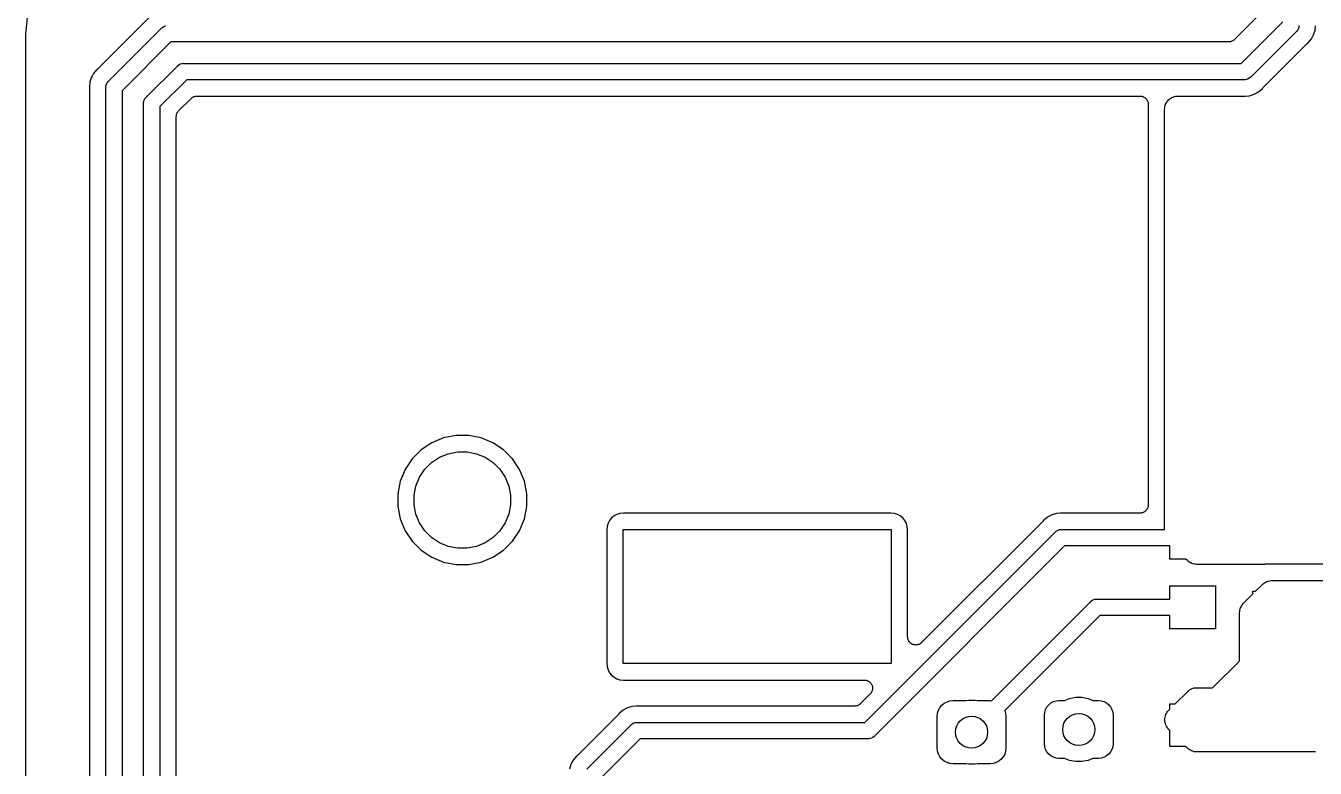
# Model space of a CAD drawing. Extents: x 0.48 to 2.43, y -7.79 to -4.85.
# Drawn here: x 0.4794 to 0.953, y -7.317 to -7.0443 of the extents above; entities that cross this region are included whole.
import ezdxf

# ---------------------------------------------------------------- set-up
doc = ezdxf.new("R2010")
doc.units = 0
doc.header["$MEASUREMENT"] = 0
doc.layers.add('BLACK', color=7, linetype='CONTINUOUS')

msp = doc.modelspace()

# ---------------------------------------------------------------- linework, layer by layer
at = {"layer": 'BLACK', "linetype": 'CONTINUOUS'}
for p, q in [((0.47944, -7.04744), (0.480046, -7.04125)), ((0.524716, -7.0413), (0.505864, -7.06015)), ((0.932183, -7.04056), (0.923485, -7.04926)), ((0.509794, -7.0647), (0.529271, -7.04523)), ((0.529271, -7.04523), (0.529364, -7.04511)), ((0.529364, -7.04511), (0.529821, -7.04474)), ((0.529821, -7.04474), (0.530342, -7.04446)), ((0.530342, -7.04446), (0.530908, -7.04429)), ((0.925828, -7.05812), (0.94104, -7.04291)), ((0.946057, -7.04637), (0.929296, -7.06314)), ((0.946171, -7.04628), (0.946057, -7.04637)), ((0.946546, -7.04582), (0.946171, -7.04628)), ((0.946825, -7.0453), (0.946546, -7.04582)), ((0.946996, -7.04474), (0.946825, -7.0453)), ((0.94704, -7.0443), (0.946996, -7.04474)), ((0.952395, -7.04761), (0.95291, -7.04591)), ((0.95291, -7.04591), (0.953064, -7.04435)), ((0.479425, -7.04769), (0.47944, -7.04757)), ((0.479425, -7.04773), (0.479425, -7.04769)), ((0.479425, -7.75565), (0.479425, -7.04773)), ((0.47944, -7.04757), (0.47944, -7.04744)), ((0.532739, -7.05024), (0.514811, -7.06817)), ((0.921113, -7.05024), (0.532739, -7.05024)), ((0.92126, -7.05026), (0.921113, -7.05024)), ((0.921407, -7.05024), (0.92126, -7.05026)), ((0.921848, -7.0502), (0.921407, -7.05024)), ((0.921407, -7.05024), (0.921407, -7.05024)), ((0.922413, -7.05003), (0.921848, -7.0502)), ((0.922935, -7.04975), (0.922413, -7.05003)), ((0.923391, -7.04938), (0.922935, -7.04975)), ((0.923485, -7.04926), (0.923391, -7.04938)), ((0.933921, -7.067), (0.949918, -7.051)), ((0.949918, -7.051), (0.949967, -7.05095)), ((0.949967, -7.05095), (0.950132, -7.05082)), ((0.950132, -7.05082), (0.950281, -7.05067)), ((0.950281, -7.05067), (0.950435, -7.05054)), ((0.950435, -7.05054), (0.951559, -7.04917)), ((0.951559, -7.04917), (0.952395, -7.04761)), ((0.505416, -7.06053), (0.504292, -7.0619)), ((0.505646, -7.06035), (0.505416, -7.06053)), ((0.505735, -7.06026), (0.505646, -7.06035)), ((0.505834, -7.06018), (0.505735, -7.06026)), ((0.505864, -7.06015), (0.505834, -7.06018)), ((0.523668, -7.07051), (0.535081, -7.0591)), ((0.535081, -7.0591), (0.535175, -7.05899)), ((0.535175, -7.05899), (0.535632, -7.05861)), ((0.535632, -7.05861), (0.536153, -7.05833)), ((0.536153, -7.05833), (0.536719, -7.05816)), ((0.536719, -7.05816), (0.53716, -7.05812)), ((0.53716, -7.05812), (0.537307, -7.0581)), ((0.537307, -7.0581), (0.537454, -7.05812)), ((0.537454, -7.05812), (0.925828, -7.05812)), ((0.502941, -7.06516), (0.502797, -7.06663)), ((0.503002, -7.06496), (0.502941, -7.06516)), ((0.503456, -7.06347), (0.503002, -7.06496)), ((0.503002, -7.06496), (0.503002, -7.06496)), ((0.503779, -7.06286), (0.503456, -7.06347)), ((0.504292, -7.0619), (0.503779, -7.06286)), ((0.503779, -7.06286), (0.503779, -7.06286)), ((0.509026, -7.06578), (0.509305, -7.06525)), ((0.509305, -7.06525), (0.509679, -7.0648)), ((0.509679, -7.0648), (0.509794, -7.0647)), ((0.538549, -7.06412), (0.528685, -7.07398)), ((0.926923, -7.06412), (0.538549, -7.06412)), ((0.92707, -7.06413), (0.926923, -7.06412)), ((0.927217, -7.06412), (0.92707, -7.06413)), ((0.927218, -7.06412), (0.927217, -7.06412)), ((0.927659, -7.06408), (0.927218, -7.06412)), ((0.928224, -7.0639), (0.927659, -7.06408)), ((0.928745, -7.06362), (0.928224, -7.0639)), ((0.929202, -7.06325), (0.928745, -7.06362)), ((0.929296, -7.06314), (0.929202, -7.06325)), ((0.502797, -7.06663), (0.502768, -7.06693)), ((0.502768, -7.06693), (0.502797, -7.06722)), ((0.502797, -7.06663), (0.502797, -7.06663)), ((0.502797, -7.06722), (0.5028, -7.06727)), ((0.5028, -7.06727), (0.502799, -7.06739)), ((0.502799, -7.06739), (0.502811, -7.06752)), ((0.502811, -7.06752), (0.502811, -7.51122)), ((0.508797, -7.06693), (0.508812, -7.06677)), ((0.508811, -7.06708), (0.508797, -7.06693)), ((0.508811, -7.51166), (0.508811, -7.06708)), ((0.508812, -7.06677), (0.508854, -7.06634)), ((0.508854, -7.06634), (0.509026, -7.06578)), ((0.514811, -7.06817), (0.514811, -7.51057)), ((0.927277, -7.07014), (0.928835, -7.06999)), ((0.928835, -7.06999), (0.930531, -7.06947)), ((0.930531, -7.06947), (0.932095, -7.06864)), ((0.932095, -7.06864), (0.933465, -7.06751)), ((0.933465, -7.06751), (0.933591, -7.06736)), ((0.933591, -7.06736), (0.933636, -7.06731)), ((0.933636, -7.06731), (0.933787, -7.06716)), ((0.933787, -7.06716), (0.933921, -7.067)), ((0.522671, -7.07274), (0.522691, -7.07254)), ((0.522685, -7.07289), (0.522671, -7.07274)), ((0.522685, -7.49284), (0.522685, -7.07289)), ((0.522691, -7.07254), (0.522729, -7.07215)), ((0.522729, -7.07215), (0.5229, -7.07159)), ((0.5229, -7.07159), (0.523179, -7.07107)), ((0.523179, -7.07107), (0.523554, -7.07061)), ((0.523554, -7.07061), (0.523668, -7.07051)), ((0.528685, -7.07398), (0.528685, -7.49174)), ((0.535564, -7.07559), (0.540156, -7.071)), ((0.540156, -7.071), (0.540163, -7.07099)), ((0.540163, -7.07099), (0.540163, -7.07099)), ((0.540163, -7.07099), (0.540164, -7.07099)), ((0.540164, -7.07099), (0.540186, -7.07097)), ((0.540186, -7.07097), (0.540403, -7.07079)), ((0.540403, -7.07079), (0.540617, -7.07062)), ((0.540617, -7.07062), (0.540631, -7.07061)), ((0.540631, -7.07061), (0.540643, -7.0706)), ((0.540643, -7.0706), (0.54089, -7.07047)), ((0.54089, -7.07047), (0.541134, -7.07034)), ((0.541134, -7.07034), (0.541149, -7.07034)), ((0.541149, -7.07034), (0.541163, -7.07033)), ((0.541163, -7.07033), (0.54143, -7.07026)), ((0.54143, -7.07026), (0.541695, -7.07018)), ((0.541695, -7.07018), (0.54171, -7.07017)), ((0.54171, -7.07017), (0.541725, -7.07017)), ((0.541725, -7.07017), (0.542002, -7.07015)), ((0.542002, -7.07015), (0.542277, -7.07012)), ((0.542277, -7.07012), (0.888638, -7.07012)), ((0.888638, -7.07012), (0.888658, -7.07012)), ((0.888658, -7.07012), (0.888659, -7.07012)), ((0.888659, -7.07012), (0.888659, -7.07012)), ((0.888659, -7.07012), (0.88868, -7.07012)), ((0.88868, -7.07012), (0.888961, -7.07015)), ((0.888961, -7.07015), (0.889241, -7.07018)), ((0.889241, -7.07018), (0.889251, -7.07018)), ((0.889251, -7.07018), (0.889262, -7.07018)), ((0.889262, -7.07018), (0.889529, -7.07027)), ((0.889529, -7.07027), (0.8898, -7.07035)), ((0.8898, -7.07035), (0.88981, -7.07036)), ((0.88981, -7.07036), (0.88982, -7.07036)), ((0.88982, -7.07036), (0.890065, -7.0705)), ((0.890065, -7.0705), (0.890315, -7.07063)), ((0.890315, -7.07063), (0.890323, -7.07064)), ((0.890323, -7.07064), (0.890333, -7.07064)), ((0.890333, -7.07064), (0.890549, -7.07082)), ((0.890549, -7.07082), (0.890766, -7.071)), ((0.890766, -7.071), (0.890773, -7.07101)), ((0.890773, -7.07101), (0.890781, -7.07102)), ((0.890781, -7.07102), (0.890958, -7.07124)), ((0.890958, -7.07124), (0.891137, -7.07146)), ((0.891137, -7.07146), (0.891142, -7.07147)), ((0.891142, -7.07147), (0.891148, -7.07148)), ((0.891148, -7.07148), (0.891278, -7.07172)), ((0.891278, -7.07172), (0.891411, -7.07198)), ((0.891411, -7.07198), (0.891414, -7.07199)), ((0.891414, -7.07199), (0.891419, -7.07199)), ((0.891419, -7.07199), (0.891498, -7.07226)), ((0.891498, -7.07226), (0.891581, -7.07254)), ((0.891581, -7.07254), (0.891582, -7.07255)), ((0.891582, -7.07255), (0.891585, -7.07256)), ((0.891585, -7.07256), (0.89161, -7.07284)), ((0.89161, -7.07284), (0.891638, -7.07312)), ((0.891638, -7.07312), (0.891638, -7.22028)), ((0.897638, -7.07505), (0.897691, -7.07458)), ((0.897691, -7.07458), (0.89774, -7.07411)), ((0.89774, -7.07411), (0.897745, -7.0741)), ((0.897745, -7.0741), (0.897747, -7.07408)), ((0.897747, -7.07408), (0.89789, -7.07363)), ((0.89789, -7.07363), (0.898028, -7.07318)), ((0.898028, -7.07318), (0.898037, -7.07317)), ((0.898037, -7.07317), (0.898042, -7.07315)), ((0.898042, -7.07315), (0.898268, -7.07274)), ((0.898268, -7.07274), (0.898493, -7.07232)), ((0.898493, -7.07232), (0.898504, -7.07231)), ((0.898504, -7.07231), (0.898512, -7.07229)), ((0.898512, -7.07229), (0.898815, -7.07193)), ((0.898815, -7.07193), (0.899115, -7.07157)), ((0.899115, -7.07157), (0.899128, -7.07156)), ((0.899128, -7.07156), (0.899139, -7.07155)), ((0.899139, -7.07155), (0.899508, -7.07125)), ((0.899508, -7.07125), (0.899871, -7.07095)), ((0.899871, -7.07095), (0.899886, -7.07095)), ((0.899886, -7.07095), (0.8999, -7.07093)), ((0.8999, -7.07093), (0.900317, -7.07072)), ((0.900317, -7.07072), (0.900732, -7.0705)), ((0.900732, -7.0705), (0.900749, -7.07049)), ((0.900749, -7.07049), (0.900765, -7.07048)), ((0.900765, -7.07048), (0.901215, -7.07035)), ((0.901215, -7.07035), (0.901667, -7.07021)), ((0.901667, -7.07021), (0.901684, -7.07021)), ((0.901684, -7.07021), (0.901701, -7.07021)), ((0.901701, -7.07021), (0.902169, -7.07016)), ((0.902169, -7.07016), (0.902638, -7.07012)), ((0.902638, -7.07012), (0.926383, -7.07012)), ((0.926383, -7.07012), (0.926453, -7.07012)), ((0.926453, -7.07012), (0.926663, -7.07014)), ((0.926663, -7.07014), (0.926873, -7.07014)), ((0.926873, -7.07014), (0.92707, -7.07016)), ((0.92707, -7.07016), (0.927268, -7.07014)), ((0.927268, -7.07014), (0.927277, -7.07014)), ((0.534685, -7.07771), (0.534686, -7.0777)), ((0.534686, -7.0777), (0.534685, -7.0777)), ((0.534685, -7.0777), (0.534686, -7.0777)), ((0.534685, -7.48801), (0.534685, -7.07771)), ((0.534686, -7.07767), (0.534717, -7.07739)), ((0.534686, -7.0777), (0.534686, -7.07767)), ((0.534717, -7.07739), (0.534745, -7.07712)), ((0.534745, -7.07712), (0.534749, -7.0771)), ((0.534749, -7.0771), (0.534751, -7.07709)), ((0.534751, -7.07709), (0.534835, -7.07682)), ((0.534835, -7.07682), (0.534916, -7.07656)), ((0.534916, -7.07656), (0.534923, -7.07654)), ((0.534923, -7.07654), (0.534928, -7.07653)), ((0.534928, -7.07653), (0.535061, -7.07629)), ((0.535061, -7.07629), (0.535192, -7.07604)), ((0.535192, -7.07604), (0.535203, -7.07603)), ((0.535203, -7.07603), (0.53521, -7.07602)), ((0.53521, -7.07602), (0.535387, -7.0758)), ((0.535387, -7.0758), (0.535564, -7.07559)), ((0.897638, -7.07508), (0.897638, -7.07505)), ((0.897638, -7.07512), (0.897638, -7.07508)), ((0.897638, -7.07508), (0.897638, -7.07508)), ((0.897638, -7.07508), (0.897638, -7.07508)), ((0.897638, -7.22928), (0.897638, -7.07512)), ((0.62853, -7.19749), (0.624645, -7.20008)), ((0.632846, -7.1957), (0.62853, -7.19749)), ((0.637428, -7.19479), (0.632846, -7.1957)), ((0.6421, -7.19479), (0.637428, -7.19479)), ((0.646682, -7.1957), (0.6421, -7.19479)), ((0.650998, -7.19749), (0.646682, -7.1957)), ((0.654882, -7.20008), (0.650998, -7.19749)), ((0.624645, -7.20008), (0.621342, -7.20339)), ((0.631372, -7.2028), (0.634596, -7.20147)), ((0.634596, -7.20147), (0.638019, -7.20079)), ((0.638019, -7.20079), (0.641509, -7.20079)), ((0.641509, -7.20079), (0.644931, -7.20147)), ((0.644931, -7.20147), (0.648156, -7.2028)), ((0.658186, -7.20339), (0.654882, -7.20008)), ((0.618747, -7.20727), (0.616959, -7.21159)), ((0.621342, -7.20339), (0.618747, -7.20727)), ((0.624064, -7.21011), (0.626002, -7.20721)), ((0.626002, -7.20721), (0.62847, -7.20474)), ((0.62847, -7.20474), (0.631372, -7.2028)), ((0.648156, -7.2028), (0.651057, -7.20474)), ((0.651057, -7.20474), (0.653525, -7.20721)), ((0.653525, -7.20721), (0.655464, -7.21011)), ((0.660781, -7.20727), (0.658186, -7.20339)), ((0.662569, -7.21159), (0.660781, -7.20727)), ((0.616959, -7.21159), (0.616047, -7.21617)), ((0.622728, -7.21334), (0.624064, -7.21011)), ((0.655464, -7.21011), (0.656799, -7.21334)), ((0.66348, -7.21617), (0.662569, -7.21159)), ((0.616047, -7.21617), (0.616047, -7.22084)), ((0.622047, -7.21676), (0.622728, -7.21334)), ((0.622047, -7.22025), (0.622047, -7.21676)), ((0.656799, -7.21334), (0.65748, -7.21676)), ((0.65748, -7.21676), (0.65748, -7.22025)), ((0.66348, -7.22084), (0.66348, -7.21617)), ((0.616047, -7.22084), (0.616959, -7.22542)), ((0.622728, -7.22367), (0.622047, -7.22025)), ((0.65748, -7.22025), (0.656799, -7.22367)), ((0.662569, -7.22542), (0.66348, -7.22084)), ((0.891395, -7.22147), (0.89126, -7.22171)), ((0.891398, -7.22146), (0.891395, -7.22147)), ((0.891403, -7.22145), (0.891398, -7.22146)), ((0.891488, -7.22117), (0.891403, -7.22145)), ((0.891572, -7.22091), (0.891488, -7.22117)), ((0.891573, -7.2209), (0.891572, -7.22091)), ((0.891577, -7.22089), (0.891573, -7.2209)), ((0.891606, -7.22061), (0.891577, -7.22089)), ((0.891638, -7.22033), (0.891606, -7.22061)), ((0.891638, -7.22028), (0.891638, -7.2203)), ((0.891638, -7.2203), (0.891638, -7.2203)), ((0.891638, -7.2203), (0.891638, -7.2203)), ((0.891638, -7.2203), (0.891638, -7.22033)), ((0.616959, -7.22542), (0.618747, -7.22974)), ((0.624064, -7.2269), (0.622728, -7.22367)), ((0.656799, -7.22367), (0.655464, -7.2269)), ((0.660781, -7.22974), (0.662569, -7.22542)), ((0.693806, -7.22598), (0.693249, -7.22702)), ((0.694556, -7.22507), (0.693806, -7.22598)), ((0.695469, -7.22432), (0.694556, -7.22507)), ((0.696512, -7.22376), (0.695469, -7.22432)), ((0.697643, -7.22342), (0.696512, -7.22376)), ((0.698966, -7.22329), (0.697643, -7.22342)), ((0.797097, -7.22329), (0.698966, -7.22329)), ((0.79842, -7.22342), (0.797097, -7.22329)), ((0.799551, -7.22376), (0.79842, -7.22342)), ((0.800594, -7.22432), (0.799551, -7.22376)), ((0.801507, -7.22507), (0.800594, -7.22432)), ((0.802257, -7.22598), (0.801507, -7.22507)), ((0.802814, -7.22702), (0.802257, -7.22598)), ((0.852923, -7.22634), (0.808409, -7.27085)), ((0.853004, -7.22624), (0.852923, -7.22634)), ((0.853094, -7.22615), (0.853004, -7.22624)), ((0.853121, -7.22612), (0.853094, -7.22615)), ((0.853309, -7.22589), (0.853121, -7.22612)), ((0.85468, -7.22476), (0.853309, -7.22589)), ((0.856243, -7.22393), (0.85468, -7.22476)), ((0.857566, -7.22353), (0.856243, -7.22393)), ((0.857567, -7.22353), (0.857566, -7.22353)), ((0.85794, -7.22341), (0.857567, -7.22353)), ((0.859405, -7.22327), (0.85794, -7.22341)), ((0.859409, -7.22327), (0.859405, -7.22327)), ((0.859704, -7.22324), (0.859409, -7.22327)), ((0.859999, -7.22327), (0.859704, -7.22324)), ((0.860125, -7.22327), (0.859999, -7.22327)), ((0.860251, -7.22328), (0.860125, -7.22327)), ((0.860293, -7.22328), (0.860251, -7.22328)), ((0.888638, -7.22328), (0.860293, -7.22328)), ((0.888921, -7.22326), (0.888638, -7.22328)), ((0.8892, -7.22323), (0.888921, -7.22326)), ((0.88921, -7.22323), (0.8892, -7.22323)), ((0.889221, -7.22323), (0.88921, -7.22323)), ((0.889493, -7.22314), (0.889221, -7.22323)), ((0.889762, -7.22307), (0.889493, -7.22314)), ((0.889771, -7.22306), (0.889762, -7.22307)), ((0.889781, -7.22306), (0.889771, -7.22306)), ((0.890033, -7.22292), (0.889781, -7.22306)), ((0.89028, -7.22279), (0.890033, -7.22292)), ((0.890289, -7.22279), (0.89028, -7.22279)), ((0.890298, -7.22278), (0.890289, -7.22279)), ((0.890517, -7.2226), (0.890298, -7.22278)), ((0.890737, -7.22243), (0.890517, -7.2226)), ((0.890744, -7.22242), (0.890737, -7.22243)), ((0.890752, -7.22241), (0.890744, -7.22242)), ((0.890932, -7.22219), (0.890752, -7.22241)), ((0.891113, -7.22198), (0.890932, -7.22219)), ((0.891118, -7.22197), (0.891113, -7.22198)), ((0.891125, -7.22196), (0.891118, -7.22197)), ((0.89126, -7.22171), (0.891125, -7.22196)), ((0.618747, -7.22974), (0.621342, -7.23362)), ((0.626002, -7.2298), (0.624064, -7.2269)), ((0.62847, -7.23227), (0.626002, -7.2298)), ((0.653525, -7.2298), (0.651057, -7.23227)), ((0.655464, -7.2269), (0.653525, -7.2298)), ((0.658186, -7.23362), (0.660781, -7.22974)), ((0.692906, -7.22815), (0.692775, -7.22948)), ((0.692775, -7.22948), (0.692775, -7.2784)), ((0.693249, -7.22702), (0.692906, -7.22815)), ((0.698819, -7.27854), (0.698819, -7.22933)), ((0.698819, -7.22933), (0.797244, -7.22933)), ((0.787595, -7.30015), (0.857479, -7.23027)), ((0.797244, -7.22933), (0.797244, -7.27854)), ((0.803157, -7.22815), (0.802814, -7.22702)), ((0.803288, -7.22948), (0.803157, -7.22815)), ((0.803288, -7.26873), (0.803288, -7.22948)), ((0.857479, -7.23027), (0.857572, -7.23015)), ((0.857572, -7.23015), (0.857882, -7.2299)), ((0.857882, -7.2299), (0.858029, -7.22978)), ((0.858029, -7.22978), (0.85855, -7.2295)), ((0.85855, -7.2295), (0.859116, -7.22933)), ((0.85855, -7.2295), (0.85855, -7.2295)), ((0.859116, -7.22933), (0.859557, -7.22928)), ((0.859557, -7.22928), (0.859704, -7.22927)), ((0.859557, -7.22928), (0.859557, -7.22928)), ((0.859704, -7.22927), (0.859851, -7.22928)), ((0.859851, -7.22928), (0.897638, -7.22928)), ((0.621342, -7.23362), (0.624645, -7.23693)), ((0.631372, -7.2342), (0.62847, -7.23227)), ((0.634596, -7.23554), (0.631372, -7.2342)), ((0.638019, -7.23622), (0.634596, -7.23554)), ((0.644931, -7.23554), (0.641509, -7.23622)), ((0.648156, -7.2342), (0.644931, -7.23554)), ((0.651057, -7.23227), (0.648156, -7.2342)), ((0.654882, -7.23693), (0.658186, -7.23362)), ((0.860947, -7.23528), (0.791063, -7.30517)), ((0.899606, -7.23528), (0.860947, -7.23528)), ((0.899606, -7.24016), (0.899606, -7.23528)), ((0.624645, -7.23693), (0.62853, -7.23952)), ((0.62853, -7.23952), (0.632846, -7.24131)), ((0.641509, -7.23622), (0.638019, -7.23622)), ((0.646682, -7.24131), (0.650998, -7.23952)), ((0.650998, -7.23952), (0.654882, -7.23693)), ((0.905512, -7.24016), (0.899606, -7.24016)), ((0.906016, -7.24066), (0.905512, -7.24016)), ((0.632846, -7.24131), (0.637428, -7.24222)), ((0.637428, -7.24222), (0.6421, -7.24222)), ((0.6421, -7.24222), (0.646682, -7.24131)), ((0.906373, -7.24095), (0.906016, -7.24066)), ((0.906727, -7.24125), (0.906373, -7.24095)), ((0.90675, -7.24126), (0.906727, -7.24125)), ((0.90677, -7.24128), (0.90675, -7.24126)), ((0.907176, -7.2415), (0.90677, -7.24128)), ((0.907582, -7.24172), (0.907176, -7.2415)), ((0.907607, -7.24173), (0.907582, -7.24172)), ((0.90763, -7.24174), (0.907607, -7.24173)), ((0.908069, -7.24188), (0.90763, -7.24174)), ((0.908512, -7.24202), (0.908069, -7.24188)), ((0.908538, -7.24202), (0.908512, -7.24202)), ((0.908563, -7.24203), (0.908538, -7.24202)), ((0.90902, -7.24207), (0.908563, -7.24203)), ((0.909482, -7.24213), (0.90902, -7.24207)), ((0.909533, -7.24213), (0.909482, -7.24213)), ((0.909534, -7.24213), (0.909533, -7.24213)), ((0.909535, -7.24213), (0.909534, -7.24213)), ((0.909551, -7.24213), (0.909535, -7.24213)), ((0.93408, -7.24213), (0.909551, -7.24213)), ((0.93429, -7.24211), (0.93408, -7.24213)), ((0.934501, -7.24211), (0.93429, -7.24211)), ((0.93457, -7.2421), (0.934501, -7.24211)), ((0.935285, -7.24203), (0.93457, -7.2421)), ((1.03716, -7.24203), (0.935285, -7.24203)), ((0.899606, -7.25487), (0.899606, -7.25)), ((0.899606, -7.25), (0.916339, -7.25)), ((0.916339, -7.25), (0.916339, -7.26575)), ((0.931102, -7.25197), (0.933575, -7.2495)), ((0.933575, -7.2495), (0.933587, -7.24948)), ((0.933587, -7.24948), (0.933587, -7.24948)), ((0.933587, -7.24948), (0.933588, -7.24948)), ((0.933588, -7.24948), (0.933625, -7.24945)), ((0.933625, -7.24945), (0.933987, -7.24916)), ((0.933987, -7.24916), (0.934344, -7.24887)), ((0.934344, -7.24887), (0.934367, -7.24885)), ((0.934367, -7.24885), (0.934387, -7.24884)), ((0.934387, -7.24884), (0.934798, -7.24863)), ((0.934798, -7.24863), (0.935205, -7.24841)), ((0.935205, -7.24841), (0.93523, -7.2484)), ((0.93523, -7.2484), (0.935254, -7.24839)), ((0.935254, -7.24839), (0.935698, -7.24826)), ((0.935698, -7.24826), (0.936139, -7.24813)), ((0.936139, -7.24813), (0.936166, -7.24812)), ((0.936166, -7.24812), (0.936191, -7.24812)), ((0.936191, -7.24812), (0.93665, -7.24808)), ((0.93665, -7.24808), (0.93711, -7.24803)), ((0.93711, -7.24803), (1.03533, -7.24803)), ((0.926661, -7.25641), (0.930118, -7.25295)), ((0.930118, -7.25295), (0.930118, -7.25197)), ((0.930118, -7.25197), (0.931102, -7.25197)), ((0.834091, -7.29218), (0.870412, -7.25586)), ((0.870412, -7.25586), (0.870506, -7.25574)), ((0.870506, -7.25574), (0.870963, -7.25537)), ((0.870963, -7.25537), (0.871484, -7.25509)), ((0.871484, -7.25509), (0.87205, -7.25492)), ((0.87205, -7.25492), (0.872491, -7.25487)), ((0.872491, -7.25487), (0.872638, -7.25486)), ((0.872638, -7.25486), (0.872785, -7.25487)), ((0.872785, -7.25487), (0.899606, -7.25487)), ((0.925197, -7.25988), (0.925249, -7.25942)), ((0.925249, -7.25942), (0.925295, -7.25896)), ((0.925295, -7.25896), (0.925303, -7.25893)), ((0.925303, -7.25893), (0.925306, -7.25891)), ((0.925306, -7.25891), (0.925446, -7.25846)), ((0.925446, -7.25846), (0.925581, -7.25802)), ((0.925581, -7.25802), (0.925593, -7.258)), ((0.925593, -7.258), (0.925601, -7.25798)), ((0.925601, -7.25798), (0.925824, -7.25757)), ((0.925824, -7.25757), (0.926042, -7.25716)), ((0.926042, -7.25716), (0.926059, -7.25714)), ((0.926059, -7.25714), (0.926071, -7.25712)), ((0.926071, -7.25712), (0.926367, -7.25677)), ((0.926367, -7.25677), (0.926661, -7.25641)), ((0.87388, -7.26087), (0.838955, -7.2958)), ((0.899606, -7.26087), (0.87388, -7.26087)), ((0.899606, -7.26575), (0.899606, -7.26087)), ((0.925197, -7.25993), (0.925197, -7.25988)), ((0.925197, -7.25995), (0.925197, -7.25993)), ((0.925197, -7.25993), (0.925197, -7.25993)), ((0.925197, -7.25993), (0.925197, -7.25993)), ((0.925197, -7.27731), (0.925197, -7.25995)), ((0.803316, -7.26902), (0.803288, -7.26873)), ((0.916339, -7.26575), (0.899606, -7.26575)), ((0.803343, -7.2693), (0.803316, -7.26902)), ((0.803344, -7.26931), (0.803343, -7.2693)), ((0.803345, -7.26931), (0.803344, -7.26931)), ((0.803427, -7.26958), (0.803345, -7.26931)), ((0.80351, -7.26986), (0.803427, -7.26958)), ((0.803513, -7.26987), (0.80351, -7.26986)), ((0.803514, -7.26987), (0.803513, -7.26987)), ((0.803646, -7.27012), (0.803514, -7.26987)), ((0.803783, -7.27038), (0.803646, -7.27012)), ((0.803786, -7.27038), (0.803783, -7.27038)), ((0.803789, -7.27039), (0.803786, -7.27038)), ((0.803967, -7.27061), (0.803789, -7.27039)), ((0.804152, -7.27084), (0.803967, -7.27061)), ((0.804156, -7.27084), (0.804152, -7.27084)), ((0.804159, -7.27084), (0.804156, -7.27084)), ((0.804381, -7.27103), (0.804159, -7.27084)), ((0.804601, -7.27121), (0.804381, -7.27103)), ((0.804606, -7.27121), (0.804601, -7.27121)), ((0.80461, -7.27122), (0.804606, -7.27121)), ((0.80487, -7.27136), (0.80461, -7.27122)), ((0.805115, -7.27149), (0.80487, -7.27136)), ((0.80512, -7.27149), (0.805115, -7.27149)), ((0.805125, -7.27149), (0.80512, -7.27149)), ((0.80541, -7.27158), (0.805125, -7.27149)), ((0.805674, -7.27167), (0.80541, -7.27158)), ((0.805679, -7.27167), (0.805674, -7.27167)), ((0.805684, -7.27167), (0.805679, -7.27167)), ((0.805975, -7.2717), (0.805684, -7.27167)), ((0.806256, -7.27173), (0.805975, -7.2717)), ((0.806262, -7.27173), (0.806256, -7.27173)), ((0.806267, -7.27173), (0.806262, -7.27173)), ((0.806547, -7.2717), (0.806267, -7.27173)), ((0.80684, -7.27168), (0.806547, -7.2717)), ((0.806845, -7.27168), (0.80684, -7.27168)), ((0.80685, -7.27168), (0.806845, -7.27168)), ((0.807122, -7.2716), (0.80685, -7.27168)), ((0.807402, -7.27151), (0.807122, -7.2716)), ((0.807406, -7.27151), (0.807402, -7.27151)), ((0.807411, -7.27151), (0.807406, -7.27151)), ((0.807662, -7.27138), (0.807411, -7.27151)), ((0.807922, -7.27125), (0.807662, -7.27138)), ((0.807926, -7.27124), (0.807922, -7.27125)), ((0.80793, -7.27124), (0.807926, -7.27124)), ((0.808148, -7.27106), (0.80793, -7.27124)), ((0.808379, -7.27088), (0.808148, -7.27106)), ((0.808386, -7.27087), (0.808379, -7.27088)), ((0.808387, -7.27087), (0.808386, -7.27087)), ((0.808409, -7.27085), (0.808387, -7.27087)), ((0.808387, -7.27087), (0.808387, -7.27087)), ((0.692775, -7.2784), (0.692906, -7.27972)), ((0.915528, -7.28723), (0.925023, -7.27773)), ((0.925023, -7.27773), (0.925174, -7.27755)), ((0.925174, -7.27755), (0.925197, -7.27731)), ((0.692906, -7.27972), (0.693249, -7.28085)), ((0.693249, -7.28085), (0.693806, -7.28189)), ((0.693806, -7.28189), (0.694556, -7.28281)), ((0.694556, -7.28281), (0.695469, -7.28356)), ((0.797244, -7.27854), (0.698819, -7.27854)), ((0.695469, -7.28356), (0.696512, -7.28411)), ((0.696512, -7.28411), (0.697643, -7.28446)), ((0.697643, -7.28446), (0.698966, -7.28459)), ((0.698966, -7.28459), (0.78743, -7.28459)), ((0.78743, -7.28459), (0.787461, -7.28459)), ((0.787461, -7.28459), (0.787462, -7.28459)), ((0.787462, -7.28459), (0.787462, -7.28459)), ((0.787462, -7.28459), (0.787472, -7.28459)), ((0.787472, -7.28459), (0.787764, -7.28462)), ((0.787764, -7.28462), (0.788044, -7.28465)), ((0.788044, -7.28465), (0.788048, -7.28465)), ((0.788048, -7.28465), (0.788054, -7.28465)), ((0.788054, -7.28465), (0.788333, -7.28474)), ((0.788333, -7.28474), (0.788602, -7.28483)), ((0.788602, -7.28483), (0.788607, -7.28483)), ((0.788607, -7.28483), (0.788612, -7.28483)), ((0.788612, -7.28483), (0.788865, -7.28497)), ((0.788865, -7.28497), (0.789116, -7.28511)), ((0.789116, -7.28511), (0.78912, -7.28511)), ((0.78912, -7.28511), (0.789125, -7.28511)), ((0.789125, -7.28511), (0.789342, -7.28529)), ((0.789342, -7.28529), (0.789566, -7.28548)), ((0.789566, -7.28548), (0.789569, -7.28548)), ((0.789569, -7.28548), (0.789574, -7.28549)), ((0.789574, -7.28549), (0.789749, -7.28571)), ((0.789749, -7.28571), (0.789935, -7.28594)), ((0.789935, -7.28594), (0.789937, -7.28594)), ((0.789937, -7.28594), (0.78994, -7.28594)), ((0.78994, -7.28594), (0.790068, -7.28619)), ((0.790068, -7.28619), (0.790208, -7.28645)), ((0.790208, -7.28645), (0.790209, -7.28646)), ((0.790209, -7.28646), (0.790212, -7.28646)), ((0.790212, -7.28646), (0.79029, -7.28673)), ((0.79029, -7.28673), (0.790375, -7.28701)), ((0.7904, -7.2879), (0.790371, -7.28818)), ((0.790375, -7.28701), (0.790376, -7.28702)), ((0.790376, -7.28702), (0.790377, -7.28702)), ((0.790377, -7.28702), (0.790403, -7.28731)), ((0.79043, -7.28761), (0.7904, -7.2879)), ((0.790403, -7.28731), (0.79043, -7.2876)), ((0.79043, -7.2876), (0.79043, -7.2876)), ((0.79043, -7.2876), (0.79043, -7.28761)), ((0.90724, -7.28799), (0.907646, -7.28778)), ((0.907646, -7.28778), (0.907671, -7.28777)), ((0.907671, -7.28777), (0.907695, -7.28776)), ((0.907695, -7.28776), (0.908139, -7.28763)), ((0.908139, -7.28763), (0.90858, -7.2875)), ((0.90858, -7.2875), (0.908606, -7.28749)), ((0.908606, -7.28749), (0.908632, -7.28749)), ((0.908632, -7.28749), (0.909092, -7.28745)), ((0.909092, -7.28745), (0.909551, -7.2874)), ((0.909551, -7.2874), (0.915109, -7.2874)), ((0.915109, -7.2874), (0.915345, -7.28738)), ((0.915345, -7.28738), (0.915528, -7.28723)), ((0.789551, -7.28971), (0.785989, -7.29327)), ((0.789739, -7.28948), (0.789551, -7.28971)), ((0.789917, -7.28926), (0.789739, -7.28948)), ((0.78992, -7.28926), (0.789917, -7.28926)), ((0.789923, -7.28926), (0.78992, -7.28926)), ((0.790061, -7.289), (0.789923, -7.28926)), ((0.790196, -7.28875), (0.790061, -7.289)), ((0.790197, -7.28874), (0.790196, -7.28875)), ((0.7902, -7.28874), (0.790197, -7.28874)), ((0.790285, -7.28846), (0.7902, -7.28874)), ((0.790369, -7.28819), (0.790285, -7.28846)), ((0.790371, -7.28818), (0.790369, -7.28818)), ((0.790369, -7.28818), (0.790369, -7.28819)), ((0.816754, -7.2931), (0.817758, -7.29257)), ((0.817758, -7.29257), (0.818847, -7.29224)), ((0.818847, -7.29224), (0.81998, -7.29213)), ((0.81998, -7.29213), (0.824619, -7.29213)), ((0.824619, -7.29213), (0.825608, -7.29193)), ((0.825608, -7.29193), (0.827935, -7.29193)), ((0.827935, -7.29193), (0.828925, -7.29213)), ((0.828925, -7.29213), (0.833563, -7.29213)), ((0.833563, -7.29213), (0.834091, -7.29218)), ((0.855905, -7.29302), (0.856824, -7.29253)), ((0.856824, -7.29253), (0.857821, -7.29223)), ((0.857821, -7.29223), (0.858858, -7.29213)), ((0.858858, -7.29213), (0.860941, -7.29213)), ((0.860941, -7.29213), (0.862697, -7.2914)), ((0.862697, -7.2914), (0.864978, -7.29094)), ((0.864978, -7.29094), (0.867305, -7.29094)), ((0.867305, -7.29094), (0.869587, -7.2914)), ((0.869587, -7.2914), (0.871343, -7.29213)), ((0.871343, -7.29213), (0.873425, -7.29213)), ((0.873425, -7.29213), (0.874462, -7.29223)), ((0.874462, -7.29223), (0.875459, -7.29253)), ((0.875459, -7.29253), (0.876378, -7.29302)), ((0.901575, -7.29331), (0.906016, -7.28887)), ((0.906016, -7.28887), (0.906028, -7.28885)), ((0.906028, -7.28885), (0.906028, -7.28885)), ((0.906028, -7.28885), (0.906029, -7.28885)), ((0.906029, -7.28885), (0.906066, -7.28882)), ((0.906066, -7.28882), (0.906428, -7.28853)), ((0.906428, -7.28853), (0.906784, -7.28824)), ((0.906784, -7.28824), (0.906808, -7.28822)), ((0.906808, -7.28822), (0.906828, -7.28821)), ((0.906828, -7.28821), (0.90724, -7.28799)), ((0.697071, -7.2972), (0.681998, -7.31228)), ((0.697152, -7.2971), (0.697071, -7.2972)), ((0.697242, -7.29702), (0.697152, -7.2971)), ((0.697269, -7.29698), (0.697242, -7.29702)), ((0.697457, -7.29675), (0.697269, -7.29698)), ((0.698828, -7.29563), (0.697457, -7.29675)), ((0.700391, -7.29479), (0.698828, -7.29563)), ((0.701684, -7.2944), (0.700391, -7.29479)), ((0.702088, -7.29428), (0.701684, -7.2944)), ((0.703553, -7.29414), (0.702088, -7.29428)), ((0.703557, -7.29414), (0.703553, -7.29414)), ((0.703852, -7.29411), (0.703557, -7.29414)), ((0.704147, -7.29414), (0.703852, -7.29411)), ((0.704273, -7.29414), (0.704147, -7.29414)), ((0.704399, -7.29415), (0.704273, -7.29414)), ((0.704441, -7.29415), (0.704399, -7.29415)), ((0.783867, -7.29415), (0.704441, -7.29415)), ((0.784142, -7.29412), (0.783867, -7.29415)), ((0.784419, -7.2941), (0.784142, -7.29412)), ((0.784434, -7.29409), (0.784419, -7.2941)), ((0.78445, -7.29409), (0.784434, -7.29409)), ((0.784716, -7.29401), (0.78445, -7.29409)), ((0.784981, -7.29394), (0.784716, -7.29401)), ((0.784995, -7.29393), (0.784981, -7.29394)), ((0.785011, -7.29392), (0.784995, -7.29393)), ((0.785255, -7.29379), (0.785011, -7.29392)), ((0.785501, -7.29367), (0.785255, -7.29379)), ((0.785514, -7.29366), (0.785501, -7.29367)), ((0.785528, -7.29365), (0.785514, -7.29366)), ((0.785741, -7.29347), (0.785528, -7.29365)), ((0.785959, -7.2933), (0.785741, -7.29347)), ((0.785981, -7.29328), (0.785959, -7.2933)), ((0.785989, -7.29327), (0.785981, -7.29328)), ((0.785981, -7.29328), (0.785981, -7.29328)), ((0.785981, -7.29328), (0.785981, -7.29328)), ((0.814173, -7.29793), (0.814285, -7.2968)), ((0.814285, -7.2968), (0.814615, -7.29571)), ((0.814615, -7.29571), (0.815152, -7.29471)), ((0.815152, -7.29471), (0.815874, -7.29383)), ((0.815874, -7.29383), (0.816754, -7.2931)), ((0.838955, -7.2958), (0.839259, -7.2968)), ((0.839259, -7.2968), (0.83937, -7.29793)), ((0.853543, -7.29744), (0.853645, -7.2964)), ((0.853645, -7.2964), (0.853948, -7.29541)), ((0.853948, -7.29541), (0.854439, -7.29449)), ((0.854439, -7.29449), (0.8551, -7.29368)), ((0.8551, -7.29368), (0.855905, -7.29302)), ((0.876378, -7.29302), (0.877183, -7.29368)), ((0.877183, -7.29368), (0.877844, -7.29449)), ((0.877844, -7.29449), (0.878336, -7.29541)), ((0.878336, -7.29541), (0.878638, -7.2964)), ((0.878638, -7.2964), (0.87874, -7.29744)), ((0.897988, -7.29774), (0.898124, -7.29729)), ((0.898124, -7.29729), (0.898133, -7.29728)), ((0.898133, -7.29728), (0.898138, -7.29726)), ((0.898138, -7.29726), (0.898365, -7.29684)), ((0.898365, -7.29684), (0.898585, -7.29643)), ((0.898585, -7.29643), (0.898597, -7.29642)), ((0.898597, -7.29642), (0.898605, -7.2964)), ((0.898605, -7.2964), (0.898906, -7.29604)), ((0.898906, -7.29604), (0.899205, -7.29568)), ((0.899205, -7.29568), (0.899606, -7.29528)), ((0.899606, -7.29528), (0.899606, -7.29331)), ((0.899606, -7.29331), (0.901575, -7.29331)), ((0.685928, -7.31683), (0.701627, -7.30113)), ((0.701627, -7.30113), (0.70172, -7.30102)), ((0.70172, -7.30102), (0.70203, -7.30076)), ((0.70203, -7.30076), (0.702177, -7.30064)), ((0.702177, -7.30064), (0.702698, -7.30036)), ((0.702698, -7.30036), (0.703264, -7.30019)), ((0.702698, -7.30036), (0.702698, -7.30036)), ((0.703264, -7.30019), (0.703705, -7.30015)), ((0.703705, -7.30015), (0.703852, -7.30014)), ((0.703705, -7.30015), (0.703705, -7.30015)), ((0.703852, -7.30014), (0.703999, -7.30015)), ((0.703999, -7.30015), (0.787595, -7.30015)), ((0.814173, -7.30955), (0.814173, -7.29793)), ((0.83937, -7.29793), (0.83937, -7.30955)), ((0.853543, -7.30807), (0.853543, -7.29744)), ((0.87874, -7.29744), (0.87874, -7.30807)), ((0.89774, -7.2992), (0.897742, -7.29918)), ((0.897784, -7.29966), (0.89774, -7.2992)), ((0.897741, -7.29916), (0.897791, -7.29869)), ((0.897742, -7.29918), (0.897741, -7.29916)), ((0.897826, -7.30013), (0.897784, -7.29966)), ((0.897791, -7.29869), (0.897839, -7.29822)), ((0.897831, -7.30015), (0.897826, -7.30013)), ((0.897832, -7.30017), (0.897831, -7.30015)), ((0.897966, -7.30061), (0.897832, -7.30017)), ((0.897839, -7.29822), (0.897844, -7.29821)), ((0.897844, -7.29821), (0.897846, -7.29819)), ((0.897846, -7.29819), (0.897988, -7.29774)), ((0.898098, -7.30107), (0.897966, -7.30061)), ((0.898106, -7.30109), (0.898098, -7.30107)), ((0.898111, -7.3011), (0.898106, -7.30109)), ((0.898331, -7.30152), (0.898111, -7.3011)), ((0.898547, -7.30194), (0.898331, -7.30152)), ((0.898558, -7.30195), (0.898547, -7.30194)), ((0.898566, -7.30197), (0.898558, -7.30195)), ((0.898863, -7.30233), (0.898566, -7.30197)), ((0.705095, -7.30615), (0.690945, -7.3203)), ((0.788691, -7.30615), (0.705095, -7.30615)), ((0.788838, -7.30616), (0.788691, -7.30615)), ((0.788985, -7.30615), (0.788838, -7.30616)), ((0.789426, -7.30611), (0.788985, -7.30615)), ((0.788985, -7.30615), (0.788985, -7.30615)), ((0.789991, -7.30593), (0.789426, -7.30611)), ((0.790513, -7.30566), (0.789991, -7.30593)), ((0.790969, -7.30528), (0.790513, -7.30566)), ((0.791063, -7.30517), (0.790969, -7.30528)), ((0.899156, -7.3027), (0.898863, -7.30233)), ((0.89918, -7.30272), (0.899156, -7.3027)), ((0.899181, -7.30272), (0.89918, -7.30272)), ((0.89918, -7.30272), (0.89918, -7.30272)), ((0.899205, -7.30275), (0.899181, -7.30272)), ((0.899606, -7.30315), (0.899205, -7.30275)), ((0.899606, -7.30906), (0.899606, -7.30315)), ((0.814285, -7.31068), (0.814173, -7.30955)), ((0.814615, -7.31177), (0.814285, -7.31068)), ((0.839259, -7.31068), (0.838928, -7.31177)), ((0.83937, -7.30955), (0.839259, -7.31068)), ((0.853645, -7.30911), (0.853543, -7.30807)), ((0.853948, -7.3101), (0.853645, -7.30911)), ((0.854439, -7.31102), (0.853948, -7.3101)), ((0.8551, -7.31183), (0.854439, -7.31102)), ((0.877844, -7.31102), (0.877183, -7.31183)), ((0.878336, -7.3101), (0.877844, -7.31102)), ((0.878638, -7.30911), (0.878336, -7.3101)), ((0.87874, -7.30807), (0.878638, -7.30911)), ((0.905512, -7.30906), (0.899606, -7.30906)), ((0.906016, -7.30956), (0.905512, -7.30906)), ((0.906374, -7.30985), (0.906016, -7.30956)), ((0.906727, -7.31015), (0.906374, -7.30985)), ((0.90675, -7.31016), (0.906727, -7.31015)), ((0.90677, -7.31018), (0.90675, -7.31016)), ((0.907177, -7.3104), (0.90677, -7.31018)), ((0.907582, -7.31062), (0.907177, -7.3104)), ((0.907607, -7.31063), (0.907582, -7.31062)), ((0.90763, -7.31064), (0.907607, -7.31063)), ((0.908072, -7.31077), (0.90763, -7.31064)), ((0.908512, -7.31091), (0.908072, -7.31077)), ((0.908538, -7.31092), (0.908512, -7.31091)), ((0.908563, -7.31093), (0.908538, -7.31092)), ((0.909022, -7.31097), (0.908563, -7.31093)), ((0.909482, -7.31102), (0.909022, -7.31097)), ((0.909533, -7.31102), (0.909482, -7.31102)), ((0.909534, -7.31102), (0.909533, -7.31102)), ((0.909535, -7.31102), (0.909534, -7.31102)), ((0.909551, -7.31102), (0.909535, -7.31102)), ((0.952653, -7.31102), (0.909551, -7.31102)), ((0.953112, -7.31098), (0.952653, -7.31102)), ((0.67959, -7.3156), (0.679075, -7.31729)), ((0.679811, -7.31518), (0.67959, -7.3156)), ((0.679812, -7.31518), (0.679811, -7.31518)), ((0.680425, -7.31403), (0.679812, -7.31518)), ((0.68155, -7.31266), (0.680425, -7.31403)), ((0.68178, -7.31247), (0.68155, -7.31266)), ((0.681869, -7.31238), (0.68178, -7.31247)), ((0.681968, -7.31231), (0.681869, -7.31238)), ((0.681998, -7.31228), (0.681968, -7.31231)), ((0.815152, -7.31277), (0.814615, -7.31177)), ((0.815874, -7.31365), (0.815152, -7.31277)), ((0.816754, -7.31438), (0.815874, -7.31365)), ((0.817758, -7.31491), (0.816754, -7.31438)), ((0.818847, -7.31524), (0.817758, -7.31491)), ((0.81998, -7.31535), (0.818847, -7.31524)), ((0.824619, -7.31535), (0.81998, -7.31535)), ((0.825608, -7.31555), (0.824619, -7.31535)), ((0.827935, -7.31555), (0.825608, -7.31555)), ((0.828925, -7.31535), (0.827935, -7.31555)), ((0.833563, -7.31535), (0.828925, -7.31535)), ((0.834696, -7.31524), (0.833563, -7.31535)), ((0.835785, -7.31491), (0.834696, -7.31524)), ((0.836789, -7.31438), (0.835785, -7.31491)), ((0.837669, -7.31365), (0.836789, -7.31438)), ((0.838391, -7.31277), (0.837669, -7.31365)), ((0.838928, -7.31177), (0.838391, -7.31277)), ((0.855905, -7.31249), (0.8551, -7.31183)), ((0.856824, -7.31298), (0.855905, -7.31249)), ((0.857821, -7.31328), (0.856824, -7.31298)), ((0.858858, -7.31339), (0.857821, -7.31328)), ((0.860941, -7.31339), (0.858858, -7.31339)), ((0.862697, -7.31411), (0.860941, -7.31339)), ((0.864978, -7.31457), (0.862697, -7.31411)), ((0.867305, -7.31457), (0.864978, -7.31457)), ((0.869587, -7.31411), (0.867305, -7.31457)), ((0.871343, -7.31339), (0.869587, -7.31411)), ((0.873425, -7.31339), (0.871343, -7.31339)), ((0.874462, -7.31328), (0.873425, -7.31339)), ((0.875459, -7.31298), (0.874462, -7.31328)), ((0.876378, -7.31249), (0.875459, -7.31298)), ((0.877183, -7.31183), (0.876378, -7.31249)), ((0.685438, -7.31738), (0.685813, -7.31693)), ((0.685813, -7.31693), (0.685928, -7.31683))]:
    msp.add_line(p, q, dxfattribs=at)
at = {"layer": 'BLACK'}
for centre in [(0.866142, -7.30276), (0.826772, -7.30374)]:
    msp.add_circle(centre, 0.005906, dxfattribs=at)

doc.saveas('drawing.dxf')
